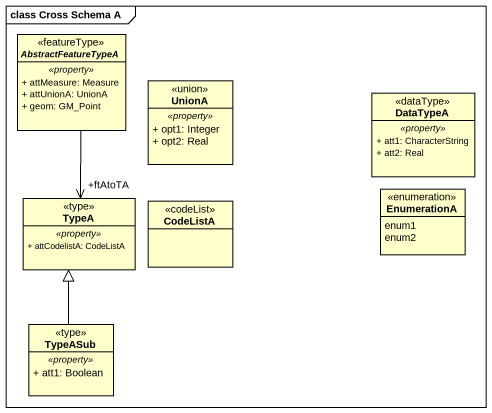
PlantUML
@startuml
mainframe class Cross Schema A
hide circle
hide empty members
skinparam classAttributeIconSize 0
abstract class AbstractFeatureTypeA <<featureType>> {
  .. <<property>> ..
  + attMeasure: Measure
  + attUnionA: UnionA
  + geom: GM_Point
}
class UnionA <<union>> {
  .. <<property>> ..
  + opt1: Integer
  + opt2: Real
}
class DataTypeA <<dataType>> {
  .. <<property>> ..
  + att1: CharacterString
  + att2: Real
}
class TypeA <<type>> {
  .. <<property>> ..
  + attCodelistA: CodeListA
}
class CodeListA <<codeList>>
enum EnumerationA {
  enum1
  enum2
}
class TypeASub <<type>> {
  .. <<property>> ..
  + att1: Boolean
}
AbstractFeatureTypeA --> "+ftAtoTA" TypeA
TypeASub -up-|> TypeA
@enduml
